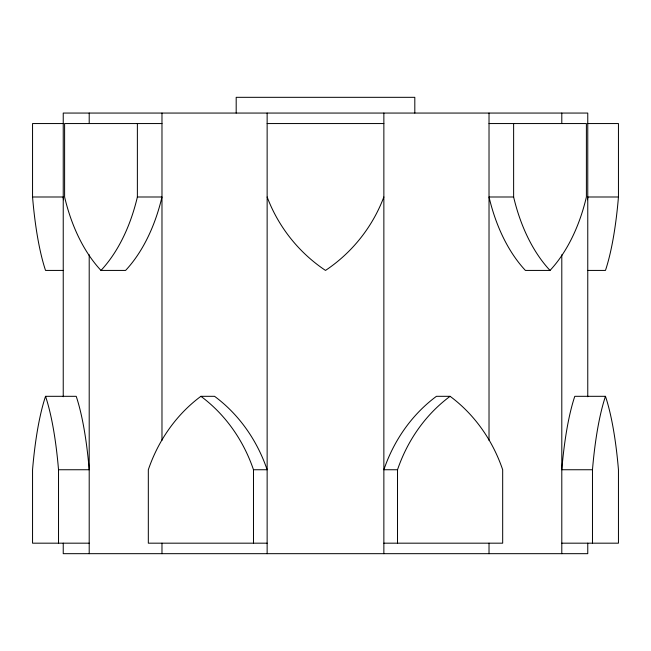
<?xml version="1.0" encoding="UTF-8"?>
<svg xmlns="http://www.w3.org/2000/svg" width="651" height="651" viewBox="0 0 651 651"><rect width="100%" height="100%" fill="white"/><g stroke="black" fill="none" stroke-linecap="round" stroke-linejoin="round"><path stroke-width="0.98" d="M63.472 123.552L32.55 123.552L32.55 196.993A153.441 34.145 90 0 0 45.537 270.425L63.35 270.425M161.977 123.552L64.604 123.552L64.604 196.993A153.441 95.664 90 0 0 100.986 270.425L125.594 270.425A153.441 95.664 90 0 0 161.977 196.993L137.377 196.993A153.441 95.664 90 0 1 100.986 270.425M267.138 123.552L383.862 123.552M489.023 123.552L586.396 123.552L586.396 196.993A153.441 95.664 90 0 1 550.014 270.425L525.406 270.425A153.441 95.664 90 0 1 489.023 196.993L513.623 196.993A153.441 95.664 -90 0 0 550.014 270.425M587.528 123.552L618.45 123.552L618.45 196.993A153.441 34.145 -90 0 1 605.463 270.425L587.65 270.425M32.55 196.993L63.237 196.993A153.441 34.145 -90 0 0 63.472 199.767M618.45 196.993L587.763 196.993A153.441 34.145 -90 0 1 587.528 199.767M45.537 396.313L76.216 396.313A153.441 34.145 90 0 1 89.203 469.745L58.525 469.745A153.441 34.145 -90 0 0 45.537 396.313A153.441 34.145 90 0 0 32.55 469.745L32.55 543.178L89.203 543.178M200.907 396.313L214.561 396.313A153.441 138.248 90 0 1 267.138 469.745L253.483 469.745A153.441 138.248 -90 0 0 200.907 396.313A153.441 138.248 90 0 0 148.322 469.745L148.322 543.178L267.138 543.178M450.093 396.313L436.439 396.313A153.441 138.248 90 0 0 383.862 469.745L397.517 469.745A153.441 138.248 90 0 1 450.093 396.313A153.441 138.248 -90 0 1 502.678 469.745L502.678 543.178L383.862 543.178M605.463 396.313L574.784 396.313A153.441 34.145 90 0 0 561.797 469.745L592.475 469.745A153.441 34.145 -90 0 1 605.463 396.313A153.441 34.145 -90 0 1 618.45 469.745L618.45 543.178L561.797 543.178M592.475 469.745L592.475 543.178M587.763 396.744L587.763 113.062L63.237 113.062L63.237 396.744M587.763 543.178L587.763 553.675L63.237 553.675L63.237 543.178M561.797 113.062L561.797 123.552M561.797 254.785L561.797 553.675M513.623 123.552L513.623 196.993M489.023 113.062L489.023 440.345M489.023 543.178L489.023 553.675M414.809 113.062L414.809 97.324L236.191 97.324L236.191 113.062M397.517 469.745L397.517 543.178M383.862 113.062L383.862 553.675M267.138 113.062L267.138 553.675M253.483 469.745L253.483 543.178M161.977 113.062L161.977 440.345M161.977 543.178L161.977 553.675M137.377 123.552L137.377 196.993M89.203 113.062L89.203 123.552M89.203 254.785L89.203 553.675M58.525 469.745L58.525 543.178M383.862 196.993A153.441 153.441 0 0 1 325.5 270.425A153.441 153.441 0 0 1 267.138 196.993"/></g></svg>
